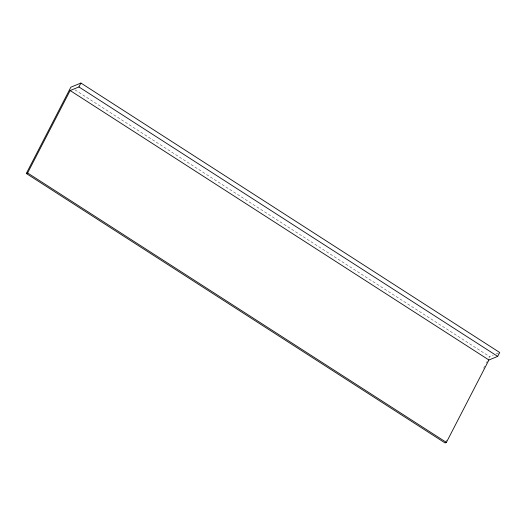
<?xml version="1.0" encoding="UTF-8"?>
<svg xmlns="http://www.w3.org/2000/svg" width="526" height="526" viewBox="0 0 526 526"><rect width="100%" height="100%" fill="white"/><g stroke="black" fill="none" stroke-linecap="round" stroke-linejoin="round"><path stroke-width="0.39" stroke-dasharray="2.63 1.97" d="M445.443 442.221L446.567 440.045M483.624 368.253L484.748 366.076M486.241 363.177L487.365 361M488.864 358.101L489.614 356.654L493.217 355.168M496.097 353.985L498.977 352.801M74.988 89.867L489.614 356.654"/><path stroke-width="0.79" d="M26.3 173.501L70.839 87.204L80.925 83.049L499.7 352.499L497.695 356.385L488.917 359.994L446.383 442.405L445.075 442.951L26.3 173.501L27.608 172.962L70.149 90.544L78.926 86.935L80.925 83.049M78.926 86.935L497.695 356.385M70.149 90.544L488.917 359.994M27.608 172.962L446.383 442.405"/></g></svg>
